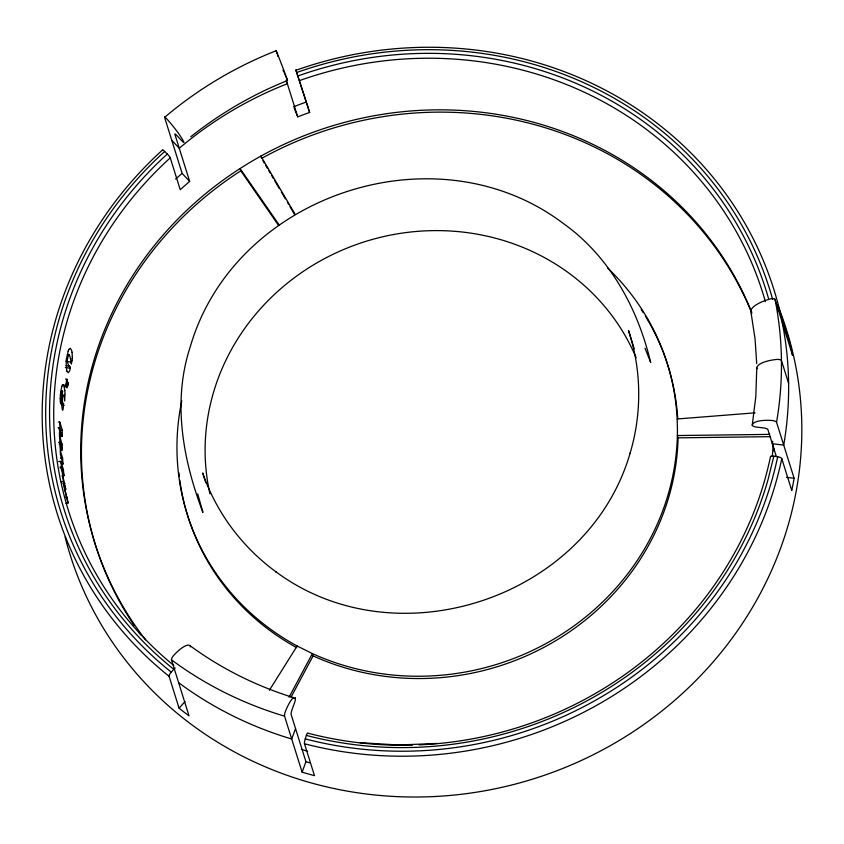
<?xml version="1.0" encoding="UTF-8"?>
<svg xmlns="http://www.w3.org/2000/svg" width="844" height="844" viewBox="0 0 844 844"><rect width="100%" height="100%" fill="white"/><g stroke="black" fill="none" stroke-linecap="round" stroke-linejoin="round"><path stroke-width="1.27" d="M788.612 383.355L781.449 360.515A3.872 1.287 -0.7 0 0 776.564 359.46A27.092 9.01 -0.7 0 0 756.783 367.784L755.802 396.775L752.236 425.133A3.872 1.203 9.7 0 0 756.446 427.075L763.725 427.961A3.872 1.203 9.7 0 1 767.924 429.691L776.216 456.15M59.491 436.728A9.864 1.129 87.3 0 1 59.945 428.773L59.734 422.011L58.289 422.011M60.019 436.422L62.182 436.369L62.329 430.292L59.734 422.011M67.362 359.671L68.68 354.332M72.32 356.548L72.035 352.307M58.647 461.584L60.81 461.341L64.207 487.674L68.111 502.94L65.99 503.393M64.017 484.224L65.21 491.166A21.089 0.886 79.2 0 0 65.389 491.788L68.111 502.94M60.473 394.528L60.684 392.291A13.662 2.3 -86.7 0 1 60.789 391.426M66.117 361.316L66.592 369.756M72.162 358.795L71.93 360.736M64.935 394.327A10.539 1.161 -85.4 0 1 64.577 400.974C63.448 387.449 61.095 399.993 63.131 404.276A4.209 0.538 -86 0 0 63.553 403.348C62.699 422.865 60.124 395.171 62.794 391.584A29.023 3.977 -85.3 0 0 62.361 390.877L62.256 390.772M66.792 382.395L68.216 382.585L68.28 384.674L66.961 387.902L65.874 385.275L66.929 379.251L65.505 379.061M59.935 441.792L60.43 454.536L62.962 464.042L61.517 464.189M68.216 382.585L67.32 384.737L66.929 379.251M756.699 363.564L755.063 338.919L750.791 310.919A27.092 9.305 -11.3 0 1 770.192 298.976A3.872 1.329 -11.3 0 1 775.003 299.293A375.443 352.349 -17.4 0 1 776.554 422.253L794.109 478.263A375.443 352.349 -17.4 0 1 791.777 490.501L781.787 458.619A3.872 1.182 11.8 0 0 777.609 456.762L773.832 456.171L767.903 480.141A367.72 345.101 -17.4 0 1 306.383 735.409L305.233 738.954A3.872 0.738 -75.4 0 0 304.484 743.754L314.474 775.636A375.443 352.349 -17.4 0 1 302.11 772.176L284.555 716.166A3.872 0.781 -73.4 0 1 285.641 710.838A27.092 5.454 -73.4 0 1 295.242 698.136C257.631 686.71 221.898 669.06 190.195 645.808A27.092 7.733 -53.4 0 0 173.917 655.176A3.872 1.108 -53.4 0 0 171.469 659.829L189.014 715.839A375.443 352.349 -17.4 0 1 179.076 708.179L169.085 676.297A375.443 352.349 -17.4 0 1 162.417 150.063A3.872 0.591 47.7 0 1 164.622 151.382L167.228 153.967A3.872 0.591 47.7 0 1 170.245 157.839L180.236 189.731A363.827 341.451 -17.4 0 1 189.668 181.428L174.877 134.249A3.872 0.549 49.6 0 1 176.987 135.652L181.798 140.79A3.872 0.549 49.6 0 0 183.813 141.95A27.092 3.851 49.6 0 0 167.123 119.247A3.872 0.549 49.6 0 0 164.591 117.379A375.443 352.349 -17.4 0 1 276.115 50.756L277.011 53.605M65.969 365.631L69.725 366.275L70.368 368.322L69.894 369.936A8.429 1.266 -79.9 0 1 69.44 371.181L68.216 372.784L67.003 371.149M68.185 351.136L66.433 358.647A8.535 1.498 -80.6 0 0 66.138 361.274M295.537 728.541L291.718 739.017A375.443 352.349 -17.4 0 1 178.622 682.68M302.11 772.176L305.929 761.699L291.138 714.52A3.872 0.781 -73.4 0 1 292.013 709.751L294.451 703.063A3.872 0.781 -73.4 0 0 295.242 698.136M60.441 445.094L60.8 452.162A21.089 1.709 85.4 0 0 60.968 452.795L62.583 457.986L62.962 464.042M289.081 697.197L312.385 653.583A251.586 236.109 -17.4 0 0 677.415 427.264L677.162 418.983A251.586 236.109 -17.4 0 0 607.775 268.181M291.022 697.197L313.103 655.883A251.586 236.109 -17.4 0 0 678.091 437.846L770.35 436.675M68.87 349.448L70.295 348.234L71.434 349.996A51.748 9.115 -78.3 0 1 72.046 352.243M69.725 366.275L69.071 366.496M269.363 690.286L297.151 645.998A251.586 236.109 -17.4 0 1 181.787 400.731M60.325 431.126L60.483 438.774A44.616 4.22 87.6 0 0 60.641 439.313C61.327 442.119 64.155 449.303 60.831 450.348M179.076 708.179L185.005 701.575M190.744 136.791C220.052 113.465 252.725 94.38 287.54 80.539L287.54 80.539M62.097 390.751L60.684 403.991L60.399 401.776M64.872 497.401L67.014 496.989M64.334 489.625L65.769 489.383L63.395 478.506A44.616 2.49 81.4 0 1 63.237 477.978L62.445 470.762M61.274 481.882L61.992 481.766M62.709 481.65L63.427 481.523M62.91 384.526L62.699 384.558A11.974 1.709 -85 0 0 61.802 386.447M62.772 483.707L64.925 483.38M61.844 475.932L63.996 475.657L63.405 469.623L60.81 461.341M59.913 467.08L61.348 466.901M60.272 468.22L61.707 468.03M61.243 469.865L63.405 469.623M60.42 458.165L62.583 457.986M677.162 418.983L755.106 412.832M58.574 442.478L60.019 442.393M59.27 444.303L62.161 444.187M437.287 743.427L398.516 745.009L359.934 742.657M58.152 427.644L59.597 427.613M58.5 428.773L59.945 428.741M769.633 434.375L677.373 435.546L678.091 437.846M59.439 430.303L62.329 430.292M61.612 405.131L64.165 405.299M64.439 385.117L65.874 385.275M64.935 386.679L66.359 386.847M786.513 477.335L794.109 478.263M65.663 384.178L67.087 384.358M66.148 384.4L68.28 384.674M66.191 381.245L67.615 381.435M65.347 367.457L70.368 368.322M68.195 361.622L70.696 362.087L71.339 364.133L71.476 363.437A9.041 1.382 -79.5 0 0 71.951 360.704M297.151 645.998L312.385 653.583L313.103 655.883M60.515 445.073L60.726 445.41A32.325 2.859 86.6 0 1 60.99 446.075L62.277 450.253M60.399 431.126L60.61 431.484A33.159 3.376 88.7 0 1 60.852 432.107L62.182 436.369M171.743 140.231L179.276 148.27A363.827 341.451 -17.4 0 1 287.35 83.714L286.454 81.467M164.591 117.379L182.135 173.389L189.668 181.428M279.427 225.359L240.065 168.536L240.783 170.836L278.657 225.506M295.189 214.429L260.87 156.108L261.587 158.408A348.35 326.923 -17.4 0 1 751.867 313.272M262.906 160.655L264.225 162.892M265.543 165.139L267.527 168.505M268.846 170.741L270.164 172.988M271.483 175.225L273.467 178.59M274.785 180.838L279.406 188.687M281.39 192.052L285.346 198.783M287.329 202.149L288.648 204.385M289.967 206.632L294.588 214.482M276.178 50.735L277.307 53.425A27.092 0.696 68.6 0 1 287.403 80.064L285.715 76.213M283.151 69.936L283.679 71.181M309.642 112.421L295.896 70.084L309.642 112.421A363.827 341.451 -17.4 0 0 297.742 116.873L294.123 107.884M284.08 72.183L284.407 72.985M284.892 74.198L285.388 75.411M645.027 348.245L650.692 362.519C637.716 307.828 609.073 255.616 562.389 222.795L562.051 222.531C435.145 127.94 234.284 194.658 190.206 346.968L190.079 347.39C172.229 401.892 183 460.086 202.908 512.371L197.728 493.898M68.586 365.579L67.815 363.184A41.63 6.826 -80.6 0 1 67.573 362.087A13.24 2.216 -80.2 0 1 67.288 359.892M62.667 471.416L63.996 475.657M64.482 485.279L65.769 489.383M295.949 70.284A375.443 352.349 -17.4 0 1 779.919 311.394L789.91 343.276A375.443 352.349 -17.4 0 1 792.548 355.292L775.003 299.293M634.213 348.772L628.485 330.5C641.693 370.073 641.999 413.486 630.046 453.407L630.173 452.985C588.152 598.185 396.68 661.78 275.703 571.61L276.041 571.873C242.333 547.271 216.222 512.519 202.729 472.978L205.778 482.726M283.236 70.558L283.51 71.434M286.253 80.201L297.742 116.873M277.454 55.039L277.908 56.464M70.495 358.563L69.619 355.577A41.905 7.153 -79.3 0 0 69.25 354.67M64.819 390.044L65.02 393.979M773.811 448.301A348.35 326.923 -17.4 0 1 773.642 450.896M140.811 634.878A348.35 326.923 -17.4 0 1 138.532 631.723M134.101 625.33A348.35 326.923 -17.4 0 1 240.783 170.836M645.291 315.951A251.586 236.109 -17.4 0 1 677.743 418.751M296.729 647.664A251.586 236.109 -17.4 0 1 179.783 480.289M179.297 476.522A251.586 236.109 -17.4 0 1 178.875 472.745M641.197 309.526A251.586 236.109 -17.4 0 1 643.276 312.723M209.934 493.877A224.493 210.683 -17.4 0 1 364.186 241.89A224.493 210.683 -17.4 0 1 636.165 357.824M777.64 305.117A375.443 352.349 -17.4 0 1 537.902 777.451A375.443 352.349 -17.4 0 1 65.083 536.953M773.167 444.714A348.35 326.923 -17.4 0 1 772.281 456.382M307.427 751.255A348.35 326.923 -17.4 0 1 301.361 749.282M145.558 639.847A348.35 326.923 -17.4 0 1 264.056 154.368A348.35 326.923 -17.4 0 1 751.624 312.174M175.615 179.055A375.443 352.349 -17.4 0 1 182.135 173.389M293.67 106.755A375.443 352.349 -17.4 0 1 305.939 102.177M781.787 458.619A375.443 352.349 -17.4 0 1 304.484 743.754M777.883 310.75A3.872 1.329 -13.5 0 1 779.919 311.394M309.906 762.87A363.827 341.451 -17.4 0 1 305.929 761.699M169.085 676.297A3.872 1.129 -51.4 0 1 171.227 672.193L173.769 669.355A3.872 1.129 -51.4 0 1 175.225 668.015M772.735 441.243A363.827 341.451 -17.4 0 1 772.323 443.722L783.717 445.104A375.443 352.349 -17.4 0 0 782.156 322.134M284.555 716.166A375.443 352.349 -17.4 0 1 171.469 659.829M776.554 422.253A3.872 1.203 9.7 0 0 771.732 420.46A27.092 8.429 9.7 0 0 752.236 425.133M757.479 368.606A3.872 1.287 -0.7 0 1 756.783 367.784M751.55 311.689A3.872 1.329 -11.3 0 1 750.791 310.919M190.195 645.808A3.872 1.108 -53.4 0 1 190.206 646.915M70.421 358.879A11.225 1.867 -79.7 0 1 70.717 362.044M69.06 366.57A33.823 5.539 -80.6 0 1 68.575 365.631M66.971 371.297A54.849 8.63 -81.7 0 1 66.549 369.946M68.174 351.062A8.451 1.551 -80 0 1 68.881 349.384M72.341 356.506A10.065 1.677 -79 0 1 72.183 358.763M59.956 441.517A7.216 0.696 87 0 1 59.586 436.833M62.435 470.709A33.159 2.099 82.5 0 1 62.656 471.363M64.207 484.403A32.325 1.604 80.4 0 1 64.46 485.131M62.899 384.632A35.068 4.969 -84.4 0 1 64.714 390.572M60.863 391.637A10.961 1.625 -85.8 0 1 61.812 386.541M60.251 398.716A8.64 1.319 -86.5 0 1 60.43 394.486M60.367 401.934A9.02 1.255 -86.7 0 1 60.251 398.737M419.13 744.883A363.827 341.451 -17.4 0 0 770.456 456.857A3.872 1.182 11.8 0 1 773.832 456.171M412.579 745.115A363.827 341.451 -17.4 0 1 307.923 733.172A3.872 0.738 -75.4 0 0 306.383 735.419M173.769 665.431A363.827 341.451 -17.4 0 1 170.245 157.849M299.652 80.539A363.827 341.451 -17.4 0 1 765.371 301.603M296.803 72.489A371.423 348.583 -17.4 0 1 772.65 299.377M298.037 75.907A367.678 345.059 -17.4 0 1 768.525 298.502M173.906 669.397A367.678 345.059 -17.4 0 1 167.291 154.03M777.683 456.773A371.582 348.72 -17.4 0 1 305.254 738.89M171.269 672.14A371.423 348.583 -17.4 0 1 164.685 151.445"/></g></svg>
